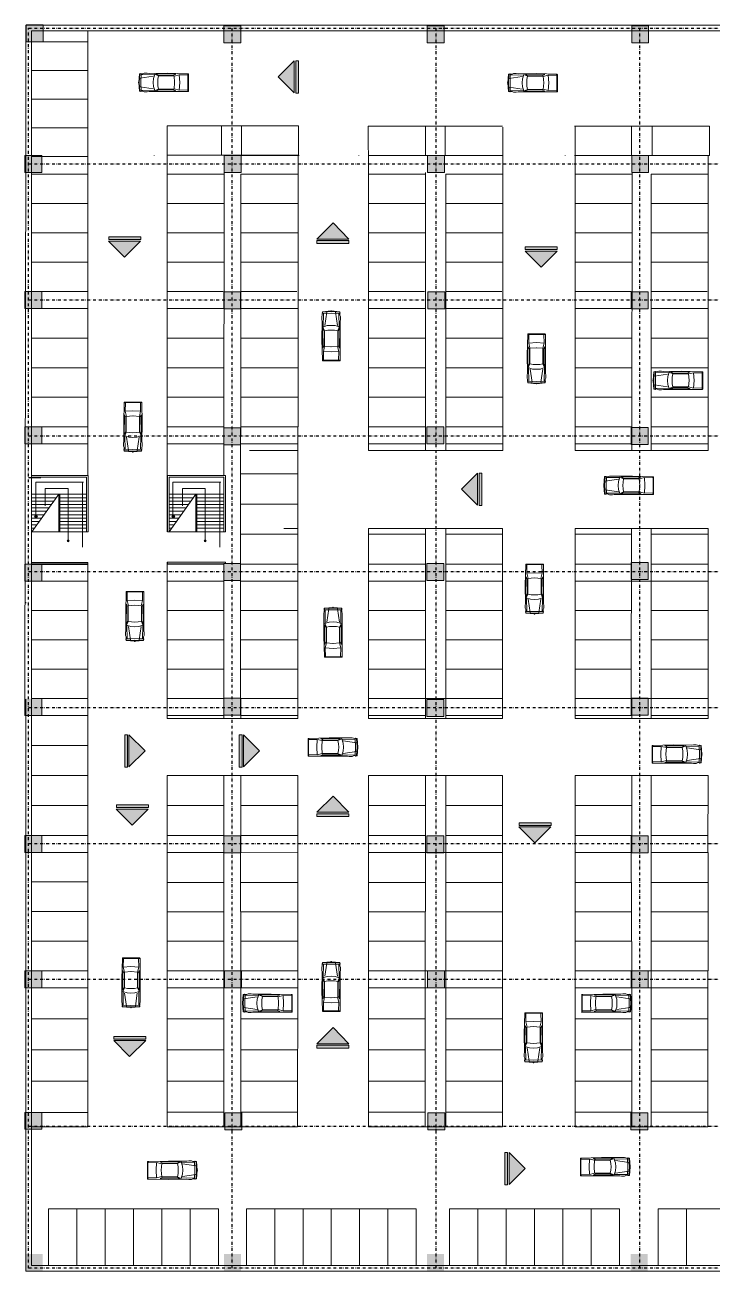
# Model space of a CAD drawing. Header units: millimetres. Extents: x 6439 to 7632, y -3085 to -712.
# Drawn here: x 6439 to 7046, y -3085 to -1985 of the extents above; entities that cross this region are included whole.
import ezdxf

# ---------------------------------------------------------------- set-up
doc = ezdxf.new("R2010")
doc.units = ezdxf.units.MM
doc.linetypes.add('DASHDOT', pattern=[25.4, 12.7, -6.35, 0, -6.35])
doc.linetypes.add('DASHED', pattern=[19.05, 12.7, -6.35])
for name, color, linetype, lineweight in [('auxiliar', 24, 'Continuous', 5), ('DELAGADA', 2, 'Continuous', 9), ('muebles', 30, 'Continuous', 0), ('Muros', 1, 'Continuous', 9), ('muross', 1, 'Continuous', 9), ('vial', 51, 'DASHED', 5)]:
    doc.layers.add(name, color=color, linetype=linetype, lineweight=lineweight)
for name, color, linetype in [('columnass', 32, 'Continuous'), ('conj', 172, 'Continuous'), ('cotas', 3, 'Continuous'), ('ejes', 210, 'DASHDOT'), ('trazo', 1, 'Continuous')]:
    doc.layers.add(name, color=color, linetype=linetype)

# ---------------------------------------------------------------- blocks, each defined once
blk = doc.blocks.new('CHFA04PL')
at = {"color": 0, "linetype": 'ByBlock'}
for p, q in [((0, 0), (0.08, 0.96)), ((0, 0), (0.08, -0.96)), ((0.13, 0.95), (0.07, 0.01)), ((0.08, 0.96), (0.23, 0.99)), ((0.13, 0.95), (0.47, 0.97)), ((0.15, 0.48), (1.61, 0.7)), ((0.23, 0.99), (0.25, 0.96)), ((0.28, 0.96), (0.25, 0)), ((0.27, 0.85), (1.74, 0.88)), ((0.47, 0.97), (0.62, 1.03)), ((0.62, 1.03), (0.94, 1.03)), ((0.94, 1.03), (1.15, 1)), ((1.15, 1), (3.16, 1.01)), ((1.62, 0.44), (1.59, 0)), ((1.78, 0.91), (1.62, 0.44)), ((1.78, 0.91), (2.19, 0.73)), ((1.91, 0.95), (4.1, 0.93)), ((1.91, 0.95), (2.24, 0.77)), ((2.12, 0.37), (2.11, 0)), ((2.19, 0.73), (2.12, 0.37)), ((2.19, 0.73), (3.92, 0.73)), ((2.24, 0.77), (3.78, 0.77)), ((3.16, 1.01), (5.44, 0.95)), ((3.78, 0.77), (4.1, 0.93)), ((3.92, 0.71), (4.48, 0.85)), ((3.92, 0.73), (3.97, 0.01)), ((4.48, 0.85), (5.43, 0.83)), ((4.48, 0.85), (4.53, 0)), ((4.48, -0.85), (4.53, 0)), ((5.44, 0.9), (5.44, -0.95)), ((5.49, 0.9), (5.49, -0.95)), ((0.13, -0.95), (0.07, -0.01)), ((0.08, -0.96), (0.23, -0.99)), ((0.13, -0.95), (0.47, -0.97)), ((0.15, -0.48), (1.61, -0.7)), ((0.23, -0.99), (0.25, -0.96)), ((0.28, -0.96), (0.25, 0)), ((0.27, -0.85), (1.74, -0.88)), ((0.47, -0.97), (0.62, -1.03)), ((0.62, -1.03), (0.94, -1.03)), ((0.94, -1.03), (1.15, -1)), ((1.15, -1), (3.16, -1.01)), ((1.62, -0.44), (1.59, 0)), ((1.77, -0.89), (1.62, -0.44)), ((1.8, -0.9), (2.19, -0.73)), ((1.91, -0.95), (2.24, -0.77)), ((1.91, -0.95), (4.1, -0.93)), ((2.12, -0.37), (2.11, 0)), ((2.19, -0.73), (2.12, -0.37)), ((2.19, -0.73), (3.92, -0.73)), ((2.24, -0.77), (3.78, -0.77)), ((3.16, -1.01), (5.44, -1)), ((3.78, -0.77), (4.1, -0.93)), ((3.92, -0.73), (3.97, -0.01)), ((3.92, -0.71), (4.48, -0.85)), ((4.48, -0.85), (5.43, -0.83))]:
    blk.add_line(p, q, dxfattribs=at)
for centre, radius, start, end in [((0.27, 0), 0.0127, 178.7004, 181.2996), ((1.6, 0), 0.0127, 175.5855, 184.4145), ((1.79, 0.88), 0.0254, 65.7961, 162.2571), ((2.12, 0), 0.0127, 177.991, 182.009), ((5.39, 0.9), 0.0508, 0, 88.5082), ((5.44, 0.9), 0.0508, 0, 88.5082), ((1.79, -0.88), 0.0254, 197.7429, 294.2039), ((1.92, -0.91), 0.0127, 116.9382, 269.53), ((5.39, -0.95), 0.0508, 270.2142, 0), ((5.44, -0.95), 0.0508, 270.2142, 360)]:
    blk.add_arc(centre, radius, start, end, dxfattribs=at)
for p in [(0, 0.01), (0, -0.01)]:
    blk.add_point(p, dxfattribs=at)

msp = doc.modelspace()

# ---------------------------------------------------------------- hatches: boundary and pattern name
at = {"layer": 'DELAGADA', "linetype": 'Continuous'}
h = msp.add_hatch(color=256, dxfattribs=at)
edge = h.paths.add_edge_path()
edge.add_arc((6448.7, -2418.9), 0.966, 0, 360)
h = msp.add_hatch(color=256, dxfattribs=at)
edge = h.paths.add_edge_path()
edge.add_arc((6570, -2418.9), 0.966, 0, 360)
h = msp.add_hatch(color=256, dxfattribs=at)
edge = h.paths.add_edge_path()
edge.add_arc((6477.1, -2440.4), 0.966, 0, 360)
h = msp.add_hatch(color=256, dxfattribs=at)
edge = h.paths.add_edge_path()
edge.add_arc((6598.1, -2440.4), 0.966, 0, 360)
at = {"layer": 'Muros', "linetype": 'Continuous'}
for points in [[(6440, -1984.8), (6440, -1999.8), (6455, -1999.8), (6455, -1984.8)], [(6614.7, -1985.5), (6614.7, -2000.5), (6629.7, -2000.5), (6629.7, -1985.5)], [(6794.3, -1985.5), (6794.3, -2000.5), (6809.3, -2000.5), (6809.3, -1985.5)], [(6975, -1985.5), (6975, -2000.5), (6990, -2000.5), (6990, -1985.5)], [(6438.9, -2100.2), (6438.9, -2115.2), (6453.9, -2115.2), (6453.9, -2100.2)], [(6615, -2100.2), (6615, -2115.2), (6630, -2115.2), (6630, -2100.2)], [(6794.6, -2100.2), (6794.6, -2115.2), (6809.6, -2115.2), (6809.6, -2100.2)], [(6975, -2100.2), (6975, -2115.2), (6990, -2115.2), (6990, -2100.2)], [(6438.9, -2220.2), (6438.9, -2235.2), (6453.9, -2235.2), (6453.9, -2220.2)], [(6614.5, -2220.4), (6614.5, -2235.4), (6629.5, -2235.4), (6629.5, -2220.4)], [(6794.9, -2220.4), (6794.9, -2235.4), (6809.9, -2235.4), (6809.9, -2220.4)], [(6974.6, -2220.4), (6974.6, -2235.4), (6989.6, -2235.4), (6989.6, -2220.4)], [(6438.9, -2339.7), (6438.9, -2354.7), (6453.9, -2354.7), (6453.9, -2339.7)], [(6614.5, -2340.6), (6614.5, -2355.6), (6629.5, -2355.6), (6629.5, -2340.6)], [(6794, -2339.7), (6794, -2354.7), (6809, -2354.7), (6809, -2339.7)], [(6974.6, -2340.2), (6974.6, -2355.2), (6989.6, -2355.2), (6989.6, -2340.2)], [(6438.9, -2461), (6438.9, -2476), (6453.9, -2476), (6453.9, -2461)], [(6614.5, -2460.4), (6614.5, -2475.4), (6629.5, -2475.4), (6629.5, -2460.4)], [(6794, -2460.4), (6794, -2475.4), (6809, -2475.4), (6809, -2460.4)], [(6974.6, -2459.6), (6974.6, -2474.6), (6989.6, -2474.6), (6989.6, -2459.6)], [(6438.9, -2579.7), (6438.9, -2594.7), (6453.9, -2594.7), (6453.9, -2579.7)], [(6614.5, -2579.4), (6614.5, -2594.4), (6629.5, -2594.4), (6629.5, -2579.4)], [(6794, -2580.4), (6794, -2595.4), (6809, -2595.4), (6809, -2580.4)], [(6974.6, -2579.3), (6974.6, -2594.3), (6989.6, -2594.3), (6989.6, -2579.3)], [(6438.9, -2700.5), (6438.9, -2715.5), (6453.9, -2715.5), (6453.9, -2700.5)], [(6614.5, -2701), (6614.5, -2716), (6629.5, -2716), (6629.5, -2701)], [(6794, -2701), (6794, -2716), (6809, -2716), (6809, -2701)], [(6974.6, -2700.9), (6974.6, -2715.9), (6989.6, -2715.9), (6989.6, -2700.9)], [(6438.9, -2820), (6438.9, -2835), (6453.9, -2835), (6453.9, -2820)], [(6615.1, -2820), (6615.1, -2835), (6630.1, -2835), (6630.1, -2820)], [(6794.7, -2820), (6794.7, -2835), (6809.7, -2835), (6809.7, -2820)], [(6974.6, -2820), (6974.6, -2835), (6989.6, -2835), (6989.6, -2820)], [(6438.9, -2945.1), (6438.9, -2960.1), (6453.9, -2960.1), (6453.9, -2945.1)], [(6615.4, -2945.5), (6615.4, -2960.5), (6630.4, -2960.5), (6630.4, -2945.5)], [(6795, -2945.5), (6795, -2960.5), (6810, -2960.5), (6810, -2945.5)], [(6974.2, -2945.5), (6974.2, -2960.5), (6989.2, -2960.5), (6989.2, -2945.5)], [(6439.6, -3070.3), (6439.6, -3085.3), (6454.6, -3085.3), (6454.6, -3070.3)], [(6614.7, -3070.3), (6614.7, -3085.3), (6629.7, -3085.3), (6629.7, -3070.3)], [(6794.2, -3070.3), (6794.2, -3085.3), (6809.2, -3085.3), (6809.2, -3070.3)], [(6974.2, -3070.3), (6974.2, -3085.3), (6989.2, -3085.3), (6989.2, -3070.3)]]:
    msp.add_hatch(color=256, dxfattribs=at).paths.add_polyline_path(points)
at = {"layer": 'vial', "linetype": 'Continuous', "ltscale": 2.5}
h = msp.add_hatch(color=256, dxfattribs=at)
h.paths.add_polyline_path([(6678.2, -2016.6), (6680.6, -2016.6), (6680.6, -2045), (6678.2, -2045)])
h.paths.add_polyline_path([(6676.8, -2016.5), (6676.8, -2044.8), (6662.7, -2030.6)])
h = msp.add_hatch(color=256, dxfattribs=at)
h.paths.add_polyline_path([(6725, -2175.2), (6725, -2177.7), (6696.7, -2177.7), (6696.7, -2175.2)])
h.paths.add_polyline_path([(6725.2, -2173.9), (6696.9, -2173.9), (6711.1, -2159.7)])
h = msp.add_hatch(color=256, dxfattribs=at)
h.paths.add_polyline_path([(6512.9, -2174.3), (6512.9, -2171.9), (6541.2, -2171.9), (6541.2, -2174.3)])
h.paths.add_polyline_path([(6512.7, -2175.7), (6541.1, -2175.7), (6526.9, -2189.9)])
h = msp.add_hatch(color=256, dxfattribs=at)
h.paths.add_polyline_path([(6881, -2183.2), (6881, -2180.8), (6909.3, -2180.8), (6909.3, -2183.2)])
h.paths.add_polyline_path([(6880.8, -2184.6), (6909.1, -2184.6), (6895, -2198.7)])
h = msp.add_hatch(color=256, dxfattribs=at)
h.paths.add_polyline_path([(6840.2, -2380.7), (6842.7, -2380.7), (6842.7, -2409.1), (6840.2, -2409.1)])
h.paths.add_polyline_path([(6838.9, -2380.6), (6838.9, -2408.9), (6824.7, -2394.7)])
h = msp.add_hatch(color=256, dxfattribs=at)
h.paths.add_polyline_path([(6529.5, -2611.8), (6527.1, -2611.8), (6527.1, -2640.2), (6529.5, -2640.2)])
h.paths.add_polyline_path([(6530.8, -2611.6), (6530.8, -2640), (6545, -2625.8)])
h = msp.add_hatch(color=256, dxfattribs=at)
h.paths.add_polyline_path([(6630.7, -2611.8), (6628.2, -2611.8), (6628.2, -2640.2), (6630.7, -2640.2)])
h.paths.add_polyline_path([(6632, -2611.6), (6632, -2640), (6646.2, -2625.8)])
h = msp.add_hatch(color=256, dxfattribs=at)
h.paths.add_polyline_path([(6519.7, -2676), (6519.7, -2673.6), (6548, -2673.6), (6548, -2676)])
h.paths.add_polyline_path([(6519.5, -2677.4), (6547.8, -2677.4), (6533.7, -2691.5)])
h = msp.add_hatch(color=256, dxfattribs=at)
h.paths.add_polyline_path([(6725, -2681.4), (6725, -2683.9), (6696.7, -2683.9), (6696.7, -2681.4)])
h.paths.add_polyline_path([(6725.2, -2680.1), (6696.9, -2680.1), (6711.1, -2665.9)])
h = msp.add_hatch(color=256, dxfattribs=at)
h.paths.add_polyline_path([(6875.5, -2691.7), (6875.5, -2689.3), (6903.8, -2689.3), (6903.8, -2691.7)])
h.paths.add_polyline_path([(6875.3, -2693), (6903.6, -2693), (6889.5, -2707.2)])
h = msp.add_hatch(color=256, dxfattribs=at)
h.paths.add_polyline_path([(6725, -2885.8), (6725, -2888.3), (6696.7, -2888.3), (6696.7, -2885.8)])
h.paths.add_polyline_path([(6725.2, -2884.5), (6696.9, -2884.5), (6711.1, -2870.3)])
h = msp.add_hatch(color=256, dxfattribs=at)
h.paths.add_polyline_path([(6517.4, -2880.4), (6517.4, -2878), (6545.8, -2878), (6545.8, -2880.4)])
h.paths.add_polyline_path([(6517.3, -2881.8), (6545.6, -2881.8), (6531.4, -2895.9)])
h = msp.add_hatch(color=256, dxfattribs=at)
h.paths.add_polyline_path([(6865.3, -2980.6), (6862.9, -2980.6), (6862.9, -3009), (6865.3, -3009)])
h.paths.add_polyline_path([(6866.7, -2980.5), (6866.7, -3008.8), (6880.8, -2994.6)])

# ---------------------------------------------------------------- linework, layer by layer
at = {"layer": 'auxiliar', "linetype": 'Continuous'}
for p, q in [((6494.6, -2382.6), (6494.6, -1990.6)), ((6444.7, -1999.8), (6494.6, -1999.8)), ((6444.7, -2025.1), (6494.6, -2025.1)), ((6444.7, -2050.4), (6494.6, -2050.4)), ((6444.7, -2075.7), (6494.6, -2075.7)), ((6564.6, -2432.3), (6564.6, -2073.8)), ((6564.6, -2073.8), (6612.6, -2073.8)), ((6612.4, -2073.8), (6680.7, -2073.8)), ((6612.6, -2074.2), (6612.6, -2100.2)), ((6630.2, -2099.8), (6630.2, -2073.8)), ((6680.7, -2073.8), (6680.7, -2099.8)), ((6742.6, -2116.5), (6742.2, -2074.2)), ((6742.2, -2074.2), (6792.7, -2074.2)), ((6792.4, -2074.2), (6860.8, -2074.2)), ((6792.7, -2074.2), (6792.7, -2100.2)), ((6810.3, -2100.2), (6810.3, -2074.2)), ((6861.2, -2075), (6861.1, -2360.5)), ((6924.4, -2074.2), (6974.9, -2074.2)), ((6925, -2360.5), (6925, -2074.5)), ((6974.4, -2074.2), (7043.7, -2074.2)), ((6974.9, -2074.2), (6974.9, -2100.2)), ((6993.2, -2100.2), (6993.2, -2074.2)), ((7043.7, -2074.2), (7043.7, -2100.2)), ((6444.7, -2101), (6494.6, -2101)), ((6553, -2100.2), (6553, -2100.3)), ((6564.6, -2099.8), (6630, -2099.8)), ((6615.2, -2099.8), (6680.7, -2099.8)), ((6615.8, -2100.2), (6681.3, -2100.2)), ((6621.9, -2100.2), (6621.9, -2100.3)), ((6680.4, -2100.2), (6680, -2579.7)), ((6733.9, -2100.2), (6733.9, -2100.3)), ((6742.2, -2100.2), (6810.1, -2100.2)), ((6795.3, -2100.2), (6860.8, -2100.2)), ((6802, -2100.2), (6802, -2100.3)), ((6916.1, -2100.2), (6916.1, -2100.3)), ((6924.4, -2100.2), (6974.9, -2100.2)), ((6978.2, -2100.2), (7043.7, -2100.2)), ((6984.9, -2100.2), (6984.9, -2100.3)), ((7042.7, -2100.1), (7042.6, -2360.5)), ((6444.7, -2116.5), (6494.6, -2116.5)), ((6564.6, -2116.5), (6614.7, -2116.5)), ((6615, -2115.2), (6614.7, -2382.6)), ((6629.5, -2579.4), (6629.8, -2116.5)), ((6629.8, -2116.5), (6679.9, -2116.5)), ((6742.6, -2116.5), (6792.7, -2116.5)), ((6742.6, -2360.5), (6742.6, -2116.5)), ((6792.9, -2115.2), (6792.8, -2360.5)), ((6810.8, -2116.5), (6860.9, -2116.5)), ((6810.8, -2360.5), (6810.8, -2116.5)), ((6925, -2116.5), (6975.1, -2116.5)), ((6975.4, -2115.2), (6975, -2360.5)), ((6992.3, -2116.5), (7042.4, -2116.5)), ((6992.3, -2360.5), (6992.3, -2116.5)), ((6444.7, -2142.4), (6494.6, -2142.4)), ((6564.6, -2142.4), (6614.7, -2142.4)), ((6629.8, -2142.4), (6679.9, -2142.4)), ((6742.6, -2142.4), (6792.7, -2142.4)), ((6810.8, -2142.4), (6860.9, -2142.4)), ((6925, -2142.4), (6975.1, -2142.4)), ((6992.3, -2142.4), (7042.4, -2142.4)), ((6444.7, -2168.3), (6494.6, -2168.3)), ((6564.6, -2168.3), (6614.7, -2168.3)), ((6629.8, -2168.3), (6679.9, -2168.3)), ((6742.6, -2168.3), (6792.7, -2168.3)), ((6810.8, -2168.3), (6860.9, -2168.3)), ((6925, -2168.3), (6975.1, -2168.3)), ((6992.3, -2168.3), (7042.4, -2168.3)), ((6444.7, -2194.2), (6494.6, -2194.2)), ((6564.6, -2194.2), (6614.7, -2194.2)), ((6629.8, -2194.2), (6679.9, -2194.2)), ((6742.6, -2194.2), (6792.7, -2194.2)), ((6810.8, -2194.2), (6860.9, -2194.2)), ((6925, -2194.2), (6975.1, -2194.2)), ((6992.3, -2194.2), (7042.4, -2194.2)), ((6444.7, -2220.2), (6494.6, -2220.2)), ((6564.6, -2220.2), (6613.9, -2220.2)), ((6629.8, -2220.2), (6679.2, -2220.2)), ((6742.6, -2220.2), (6791.9, -2220.2)), ((6810.8, -2220.2), (6860.2, -2220.2)), ((6925, -2220.2), (6974.4, -2220.2)), ((6992.3, -2220.2), (7041.7, -2220.2)), ((6444.7, -2235.2), (6494.6, -2235.2)), ((6564.6, -2235.2), (6614.7, -2235.2)), ((6629.8, -2235.2), (6679.9, -2235.2)), ((6742.6, -2235.2), (6792.7, -2235.2)), ((6810.8, -2235.2), (6860.9, -2235.2)), ((6925, -2235.2), (6975.1, -2235.2)), ((6992.3, -2235.2), (7042.4, -2235.2)), ((6444.7, -2261.3), (6494.6, -2261.3)), ((6564.6, -2261.3), (6614.7, -2261.3)), ((6629.8, -2261.3), (6679.9, -2261.3)), ((6742.6, -2261.3), (6792.7, -2261.3)), ((6810.8, -2261.3), (6860.9, -2261.3)), ((6925, -2261.3), (6975.1, -2261.3)), ((6992.3, -2261.3), (7042.4, -2261.3)), ((6444.7, -2287.5), (6494.6, -2287.5)), ((6564.6, -2287.5), (6614.7, -2287.5)), ((6629.8, -2287.5), (6679.9, -2287.5)), ((6742.6, -2287.5), (6792.7, -2287.5)), ((6810.8, -2287.5), (6860.9, -2287.5)), ((6925, -2287.5), (6975.1, -2287.5)), ((6992.3, -2287.5), (7042.4, -2287.5)), ((6444.7, -2313.6), (6494.6, -2313.6)), ((6564.6, -2313.6), (6614.7, -2313.6)), ((6629.8, -2313.6), (6679.9, -2313.6)), ((6742.6, -2313.6), (6792.7, -2313.6)), ((6810.8, -2313.6), (6860.9, -2313.6)), ((6925, -2313.6), (6975.1, -2313.6)), ((6992.3, -2313.6), (7042.4, -2313.6)), ((6444.7, -2339.8), (6494.6, -2339.8)), ((6564.6, -2339.8), (6614.7, -2339.8)), ((6629.8, -2339.8), (6679.9, -2339.8)), ((6742.6, -2339.8), (6792.7, -2339.8)), ((6810.8, -2339.8), (6860.9, -2339.8)), ((6925, -2339.8), (6975.1, -2339.8)), ((6992.3, -2339.8), (7042.4, -2339.8)), ((6444.7, -2354.8), (6494.6, -2354.8)), ((6564.6, -2354.8), (6614.7, -2354.8)), ((6629.8, -2354.8), (6679.9, -2354.8)), ((6742.6, -2354.8), (6792.7, -2354.8)), ((6810.8, -2354.8), (6860.9, -2354.8)), ((6925, -2354.8), (6975.1, -2354.8)), ((6992.3, -2354.8), (7042.4, -2354.8)), ((6629.8, -2381.3), (6679.9, -2381.3)), ((6445, -2432.3), (6468.7, -2399.3)), ((6445, -2402.3), (6466.5, -2402.3)), ((6445, -2405.3), (6464.4, -2405.3)), ((6445, -2408.3), (6462.2, -2408.3)), ((6468.7, -2432.3), (6468.7, -2399.3)), ((6469.2, -2432.3), (6469.2, -2399.3)), ((6469.7, -2432.3), (6469.7, -2399.3)), ((6469.7, -2402.3), (6493.4, -2402.3)), ((6469.7, -2405.3), (6493.4, -2405.3)), ((6469.7, -2408.3), (6493.4, -2408.3)), ((6566.3, -2432.3), (6589.9, -2399.3)), ((6566.3, -2399.3), (6614.6, -2399.3)), ((6566.3, -2402.3), (6587.8, -2402.3)), ((6566.3, -2405.3), (6585.6, -2405.3)), ((6566.3, -2408.3), (6583.5, -2408.3)), ((6589.9, -2432.3), (6589.9, -2399.3)), ((6590.4, -2432.3), (6590.4, -2399.3)), ((6590.9, -2432.3), (6590.9, -2399.3)), ((6590.9, -2402.3), (6614.6, -2402.3)), ((6590.9, -2405.3), (6614.6, -2405.3)), ((6590.9, -2408.3), (6614.6, -2408.3)), ((6629.8, -2407.9), (6679.9, -2407.9)), ((6445, -2411.3), (6460.1, -2411.3)), ((6445, -2414.3), (6457.9, -2414.3)), ((6445, -2417.3), (6455.8, -2417.3)), ((6445, -2420.3), (6453.6, -2420.3)), ((6469.7, -2411.3), (6493.4, -2411.3)), ((6469.7, -2414.3), (6493.4, -2414.3)), ((6469.7, -2417.3), (6493.4, -2417.3)), ((6469.7, -2420.3), (6493.4, -2420.3)), ((6566.3, -2411.3), (6581.3, -2411.3)), ((6566.3, -2414.3), (6579.2, -2414.3)), ((6566.3, -2417.3), (6577, -2417.3)), ((6566.3, -2420.3), (6574.9, -2420.3)), ((6590.9, -2411.3), (6614.6, -2411.3)), ((6590.9, -2414.3), (6614.6, -2414.3)), ((6590.9, -2417.3), (6614.6, -2417.3)), ((6590.9, -2420.3), (6614.6, -2420.3)), ((6445, -2423.3), (6451.4, -2423.3)), ((6445, -2426.3), (6449.3, -2426.3)), ((6445, -2429.3), (6447.1, -2429.3)), ((6469.7, -2423.3), (6493.4, -2423.3)), ((6469.7, -2426.3), (6493.4, -2426.3)), ((6469.7, -2429.3), (6493.4, -2429.3)), ((6566.3, -2423.3), (6572.7, -2423.3)), ((6566.3, -2426.3), (6570.6, -2426.3)), ((6566.3, -2429.3), (6568.4, -2429.3)), ((6590.9, -2423.3), (6614.6, -2423.3)), ((6590.9, -2426.3), (6614.6, -2426.3)), ((6590.9, -2429.3), (6614.6, -2429.3)), ((6742.6, -2579.7), (6742.6, -2429.6)), ((6792.8, -2429.6), (6792.7, -2579.7)), ((6810.8, -2579.7), (6810.8, -2429.6)), ((6861, -2429.6), (6861, -2579.7)), ((6925, -2579.7), (6925, -2429.6)), ((6974.8, -2429.6), (6974.6, -2579.3)), ((6992.3, -2579.7), (6992.3, -2429.6)), ((7042.6, -2429.6), (7042.5, -2579.7)), ((6445, -2432.3), (6494.9, -2432.3)), ((6566.4, -2432.3), (6614.6, -2432.3)), ((6629.8, -2434.5), (6679.9, -2434.5)), ((6742.6, -2434.5), (6792.7, -2434.5)), ((6810.8, -2434.5), (6860.9, -2434.5)), ((6925, -2434.5), (6975.1, -2434.5)), ((6992.3, -2434.5), (7042.4, -2434.5)), ((6494.6, -2579.7), (6494.6, -2459.5)), ((6564.6, -2579.7), (6564.6, -2459.1)), ((6564.6, -2461.1), (6614.7, -2461.1)), ((6629.8, -2461.1), (6679.9, -2461.1)), ((6742.6, -2461.1), (6792.7, -2461.1)), ((6810.8, -2461.1), (6860.9, -2461.1)), ((6925, -2461.1), (6975.1, -2461.1)), ((6992.3, -2461.1), (7042.4, -2461.1)), ((6444.7, -2476.1), (6494.6, -2476.1)), ((6564.6, -2476.1), (6614.7, -2476.1)), ((6629.8, -2476.1), (6679.9, -2476.1)), ((6742.6, -2476.1), (6792.7, -2476.1)), ((6810.8, -2476.1), (6860.9, -2476.1)), ((6925, -2476.1), (6992.3, -2476.1)), ((6992.3, -2476.1), (7042.6, -2476.1)), ((6444.7, -2502), (6494.6, -2502)), ((6564.6, -2502), (6614.6, -2502)), ((6629.6, -2502), (6631.4, -2502)), ((6629.8, -2502), (6680, -2502)), ((6742.6, -2502), (6792.8, -2502)), ((6810.8, -2502), (6861, -2502)), ((6925, -2502), (6974.7, -2502)), ((6992.3, -2502), (7042.5, -2502)), ((6444.7, -2527.9), (6494.6, -2527.9)), ((6564.6, -2527.9), (6614.6, -2527.9)), ((6629.6, -2527.9), (6631.4, -2527.9)), ((6629.8, -2527.9), (6680, -2527.9)), ((6742.6, -2527.9), (6792.7, -2527.9)), ((6810.8, -2527.9), (6861, -2527.9)), ((6925, -2527.9), (6974.7, -2527.9)), ((6992.3, -2527.9), (7042.5, -2527.9)), ((6444.7, -2553.8), (6494.6, -2553.8)), ((6564.6, -2553.8), (6614.6, -2553.8)), ((6629.8, -2553.8), (6680, -2553.8)), ((6742.6, -2553.8), (6792.7, -2553.8)), ((6810.8, -2553.8), (6861, -2553.8)), ((6925, -2553.8), (6974.6, -2553.8)), ((6992.3, -2553.8), (7042.5, -2553.8)), ((6444.6, -2579.7), (6494.6, -2579.7)), ((6494.6, -2594.7), (6494.6, -2580.3)), ((6564.6, -2579.7), (6614.7, -2579.7)), ((6564.6, -2597.2), (6564.6, -2579.7)), ((6614.7, -2579.7), (6614.7, -2597.2)), ((6629.8, -2579.7), (6680, -2579.7)), ((6629.8, -2597.2), (6629.8, -2579.7)), ((6680, -2579.7), (6680, -2597.2)), ((6742.6, -2579.7), (6792.7, -2579.7)), ((6742.6, -2597.2), (6742.6, -2579.7)), ((6791.6, -2579.7), (6861, -2579.7)), ((6792.7, -2579.7), (6792.7, -2597.2)), ((6810.8, -2597.2), (6810.8, -2579.7)), ((6861, -2579.7), (6860.9, -2597.2)), ((6925, -2579.7), (7042.5, -2579.7)), ((6925, -2597.2), (6925, -2579.7)), ((6975.2, -2579.7), (6975.2, -2597.2)), ((6992.3, -2597.2), (6992.3, -2579.7)), ((7042.5, -2579.7), (7042.5, -2597.2)), ((6444.6, -2594.7), (6494.6, -2594.7)), ((6494.6, -2715.5), (6494.6, -2594.7)), ((6564.6, -2594.7), (6614.7, -2594.7)), ((6629.8, -2594.7), (6680, -2594.7)), ((6742.6, -2594.7), (6792.7, -2594.7)), ((6810.8, -2594.7), (6861, -2594.7)), ((6925, -2594.7), (6975.2, -2594.7)), ((6992.3, -2594.7), (7042.5, -2594.7)), ((6444.6, -2621.1), (6494.6, -2621.1)), ((6444.6, -2647.6), (6494.6, -2647.6)), ((6564.6, -2715.5), (6564.6, -2647.6)), ((6564.6, -2647.6), (6614.7, -2647.6)), ((6564.6, -2647.6), (6680, -2647.6)), ((6614.7, -2647.6), (6614.7, -2716)), ((6629.8, -2647.6), (6680, -2647.6)), ((6629.8, -2715.9), (6629.8, -2647.6)), ((6680, -2647.6), (6679.9, -2715.5)), ((6742.6, -2715.5), (6742.6, -2647.6)), ((6742.6, -2647.6), (6792.7, -2647.6)), ((6742.6, -2647.6), (6860.9, -2647.6)), ((6792.7, -2647.6), (6792.7, -2715.5)), ((6810.8, -2715.5), (6810.8, -2647.6)), ((6810.8, -2647.6), (6861, -2647.6)), ((6860.9, -2647.6), (6860.9, -2715.5)), ((6925, -2647.6), (6975.2, -2647.6)), ((6925, -2715.5), (6925, -2647.6)), ((6925, -2647.6), (7042.5, -2647.6)), ((6975.1, -2647.6), (6975.1, -2715.5)), ((6992.3, -2715.5), (6992.3, -2647.6)), ((6992.3, -2647.6), (7042.5, -2647.6)), ((7042.5, -2647.6), (7042.4, -2715.5)), ((6444.6, -2674), (6494.6, -2674)), ((6564.6, -2674), (6614.7, -2674)), ((6629.8, -2674), (6680, -2674)), ((6742.6, -2674), (6792.7, -2674)), ((6810.8, -2674), (6861, -2674)), ((6925, -2674), (6975.2, -2674)), ((6992.3, -2674), (7042.5, -2674)), ((6444.6, -2700.5), (6494.6, -2700.5)), ((6564.6, -2700.5), (6614.7, -2700.5)), ((6629.8, -2700.5), (6680, -2700.5)), ((6742.6, -2700.5), (6792.7, -2700.5)), ((6810.8, -2700.5), (6861, -2700.5)), ((6925, -2700.5), (6975.2, -2700.5)), ((6992.3, -2700.5), (7042.5, -2700.5)), ((6444.6, -2715.5), (6494.6, -2715.5)), ((6564.6, -2715.5), (6614.7, -2715.5)), ((6614.5, -2716), (6680, -2715.5)), ((6742.6, -2715.5), (6792.7, -2715.5)), ((6792.7, -2715.5), (6861, -2715.5)), ((6925, -2715.5), (6975.2, -2715.5)), ((6992.3, -2715.5), (7042.5, -2715.5)), ((6444.6, -2741.6), (6494.6, -2741.6)), ((6564.6, -2742.1), (6614.7, -2742.1)), ((6629.6, -2742.1), (6680, -2742.1)), ((6742.6, -2742.1), (6792.6, -2742.1)), ((6810.8, -2742.1), (6860.9, -2742.1)), ((6925, -2742.1), (6974.7, -2742.1)), ((6992.3, -2742.1), (7042.5, -2742.1)), ((6444.6, -2767.7), (6494.6, -2767.7)), ((6564.6, -2768), (6614.7, -2768)), ((6629.7, -2768), (6680, -2768)), ((6742.6, -2768), (6792.6, -2768)), ((6810.8, -2768), (6860.9, -2768)), ((6925, -2768), (6974.8, -2768)), ((6992.3, -2768), (7042.5, -2768)), ((6444.6, -2793.9), (6494.6, -2793.9)), ((6564.6, -2794), (6614.7, -2794)), ((6629.8, -2794), (6680, -2794)), ((6742.6, -2794), (6792.6, -2794)), ((6810.8, -2794), (6860.9, -2794)), ((6925, -2794), (6974.9, -2794)), ((6992.3, -2794), (7042.5, -2794)), ((6444.6, -2820), (6494.6, -2820)), ((6494.6, -2958), (6494.6, -2820)), ((6564.6, -2958), (6564.6, -2820)), ((6564.6, -2820), (6614.7, -2820)), ((6614.6, -2820), (6614.6, -2958)), ((6629.8, -2820), (6680, -2820)), ((6629.8, -2958), (6629.8, -2820)), ((6679.9, -2820), (6679.8, -2958)), ((6742.6, -2820), (6810.8, -2820)), ((6742.6, -2958), (6742.6, -2820)), ((6792.6, -2820), (6792.6, -2958)), ((6810.8, -2958), (6810.8, -2820)), ((6810.8, -2820), (6860.9, -2820)), ((6860.8, -2820), (6860.8, -2958)), ((6925, -2820), (6992.3, -2820)), ((6925, -2958), (6925, -2820)), ((6975.1, -2820), (6975, -2958)), ((6992.3, -2958), (6992.3, -2820)), ((6992.3, -2820), (7042.5, -2820)), ((7042.4, -2820), (7042.4, -2958)), ((6444.6, -2835), (6494.6, -2835)), ((6564.6, -2835), (6614.7, -2835)), ((6629.8, -2835), (6680, -2835)), ((6742.6, -2835), (6810.8, -2835)), ((6810.8, -2835), (6860.9, -2835)), ((6925, -2835), (6975.2, -2835)), ((6974.6, -2835), (7042.5, -2835)), ((6444.6, -2862.5), (6494.6, -2862.5)), ((6564.6, -2862.5), (6614.7, -2862.5)), ((6629.8, -2862.5), (6680, -2862.5)), ((6742.6, -2862.5), (6792.7, -2862.5)), ((6810.8, -2862.5), (6860.9, -2862.5)), ((6925, -2862.5), (6975.2, -2862.5)), ((6992.3, -2862.5), (7042.5, -2862.5)), ((6444.6, -2890), (6494.6, -2890)), ((6564.6, -2890), (6614.7, -2890)), ((6629.8, -2890), (6680, -2890)), ((6742.6, -2890), (6792.7, -2890)), ((6810.8, -2890), (6860.9, -2890)), ((6925, -2890), (6975.2, -2890)), ((6992.3, -2890), (7042.5, -2890)), ((6444.6, -2917.6), (6494.6, -2917.6)), ((6564.6, -2917.5), (6614.7, -2917.5)), ((6629.8, -2917.5), (6680, -2917.5)), ((6742.6, -2917.5), (6792.7, -2917.5)), ((6810.8, -2917.5), (6860.9, -2917.5)), ((6925, -2917.5), (6975.2, -2917.5)), ((6992.3, -2917.5), (7042.5, -2917.5)), ((6444.6, -2945.1), (6494.7, -2945.1)), ((6564.6, -2945), (6614.7, -2945)), ((6629.8, -2945), (6680, -2945)), ((6742.6, -2945), (6792.7, -2945)), ((6810.8, -2945), (6860.9, -2945)), ((6925, -2945), (6975.2, -2945)), ((6992.3, -2945), (7042.5, -2945)), ((6444.7, -2958), (6494.6, -2958)), ((6564.6, -2958), (6679.8, -2958)), ((6742.6, -2958), (6860.8, -2958)), ((6925, -2958), (7042.4, -2958)), ((6459.8, -3080.3), (6459.8, -3030.3)), ((6459.8, -3030.3), (6609.8, -3030.3)), ((6484.8, -3080.3), (6484.8, -3030.3)), ((6509.8, -3080.3), (6509.8, -3030.3)), ((6534.8, -3080.3), (6534.8, -3030.3)), ((6559.8, -3080.3), (6559.8, -3030.3)), ((6584.8, -3080.3), (6584.8, -3030.3)), ((6609.8, -3080.3), (6609.8, -3030.3)), ((6634.6, -3080.3), (6634.6, -3030.3)), ((6634.6, -3030.3), (6784.6, -3030.3)), ((6659.6, -3080.3), (6659.6, -3030.3)), ((6684.6, -3080.3), (6684.6, -3030.3)), ((6709.6, -3080.3), (6709.6, -3030.3)), ((6734.6, -3080.3), (6734.6, -3030.3)), ((6759.6, -3080.3), (6759.6, -3030.3)), ((6784.6, -3080.3), (6784.6, -3030.3)), ((6814.1, -3030.3), (6964.1, -3030.3)), ((6814.1, -3080.3), (6814.1, -3030.3)), ((6839.1, -3080.3), (6839.1, -3030.3)), ((6864.1, -3080.3), (6864.1, -3030.3)), ((6889.1, -3080.3), (6889.1, -3030.3)), ((6914.1, -3080.3), (6914.1, -3030.3)), ((6939.1, -3080.3), (6939.1, -3030.3)), ((6964.1, -3080.3), (6964.1, -3030.3)), ((6998.4, -3030.3), (7148.4, -3030.3)), ((6998.4, -3080.3), (6998.4, -3030.3)), ((7023.4, -3080.3), (7023.4, -3030.3))]:
    msp.add_line(p, q, dxfattribs=at)
at = {"layer": 'auxiliar'}
for p, q in [((6680.2, -2360.5), (6637.3, -2360.5)), ((6861.1, -2360.5), (6742.6, -2360.5)), ((7042.6, -2360.5), (6925, -2360.5)), ((6680.1, -2429.6), (6667.6, -2429.6)), ((6861, -2429.6), (6742.6, -2429.6)), ((7042.6, -2429.6), (6925, -2429.6)), ((6614.7, -2476.1), (6614.5, -2579.4)), ((6680, -2597.2), (6564.6, -2597.2)), ((6860.9, -2597.2), (6742.6, -2597.2)), ((7042.5, -2597.2), (6925, -2597.2)), ((6494.6, -2715.5), (6494.6, -2820)), ((6564.6, -2715.5), (6564.6, -2820)), ((6614.7, -2715.5), (6614.6, -2820)), ((6629.5, -2716), (6629.8, -2820)), ((6680, -2715.5), (6680, -2820)), ((6742.6, -2715.5), (6742.6, -2820)), ((6792.7, -2715.5), (6792.6, -2820)), ((6810.8, -2715.5), (6810.8, -2820)), ((6860.9, -2715.5), (6860.9, -2820)), ((6925, -2715.5), (6925, -2820)), ((6974.6, -2715.5), (6975.1, -2820)), ((6992.3, -2715.5), (6992.3, -2820)), ((7042.5, -2715.5), (7042.5, -2820))]:
    msp.add_line(p, q, dxfattribs=at)
at = {"layer": 'auxiliar', "linetype": 'Continuous', "lineweight": 5}
msp.add_line((6445, -2399.3), (6493.4, -2399.3), dxfattribs=at)
at = {"layer": 'columnass', "ltscale": 0.5}
msp.add_line((6452.9, -2384.7), (6441.9, -2384.7), dxfattribs=at)
at = {"layer": 'conj'}
msp.add_line((6439.5, -2494.9), (6440.1, -2494.9), dxfattribs=at)
at = {"layer": 'cotas', "linetype": 'Continuous'}
for centre in [(6448.7, -2418.9), (6570, -2418.9)]:
    msp.add_circle(centre, 0.966, dxfattribs=at)
at = {"layer": 'DELAGADA', "linetype": 'Continuous'}
for p, q in [((6490.7, -2388.5), (6448.5, -2388.5)), ((6448.5, -2388.5), (6448.5, -2419.4)), ((6456.7, -2394.1), (6477, -2394.1)), ((6456.7, -2409.5), (6456.7, -2394.1)), ((6477, -2394.1), (6477, -2439.9)), ((6489.8, -2446.1), (6489.8, -2388.2)), ((6569.7, -2388.5), (6569.7, -2419.4)), ((6612, -2388.5), (6569.7, -2388.5)), ((6578, -2409.5), (6578, -2394.1)), ((6578, -2394.1), (6598.2, -2394.1)), ((6598.2, -2394.1), (6598.2, -2439.9)), ((6611.1, -2446.1), (6611.1, -2388.2))]:
    msp.add_line(p, q, dxfattribs=at)
for centre in [(6477.1, -2440.4), (6598.1, -2440.4)]:
    msp.add_circle(centre, 0.966, dxfattribs=at)
at = {"layer": 'ejes', "linetype": 'DASHDOT', "ltscale": 0.2}
for p, q in [((6442.1, -1987.6), (7522.1, -1987.6)), ((6442.1, -2014.8), (6442.1, -1987.6)), ((6622.1, -3082.8), (6622.1, -1987.6)), ((6802.1, -3082.8), (6802.1, -1987.6)), ((6982.1, -3082.8), (6982.1, -1987.6)), ((6442.1, -3082.8), (6442.1, -2014.8)), ((6442.1, -2107.6), (7522.1, -2107.6)), ((6442.1, -2227.6), (7522.1, -2227.6)), ((6442.1, -2347.6), (7522.1, -2347.6)), ((6442.1, -2467.6), (7522.1, -2467.6)), ((6442.1, -2587.6), (7522.1, -2587.6)), ((6442.1, -2707.6), (7522.1, -2707.6)), ((6442.1, -2827.6), (7522.1, -2827.6)), ((7522.1, -2957.6), (6442.1, -2957.6)), ((7154.3, -3082.8), (6442.1, -3082.8))]:
    msp.add_line(p, q, dxfattribs=at)
at = {"layer": 'Muros', "linetype": 'Continuous', "ltscale": 0.06}
for p, q in [((6439.6, -1985.1), (7524.6, -1985.1)), ((6439.6, -2084.8), (6439.6, -1985.1)), ((6444.6, -1990.1), (7519.6, -1990.1)), ((6444.6, -2084.8), (6444.6, -1990.1)), ((6438.9, -2579.7), (6439.6, -2084.8)), ((6444.6, -2579.7), (6444.6, -2084.8)), ((6493.4, -2432.3), (6493.4, -2384.1)), ((6494.9, -2432.3), (6494.9, -2382.6)), ((6564.9, -2432.3), (6564.9, -2382.6)), ((6566.4, -2432.3), (6566.4, -2384.1)), ((6614.6, -2432.3), (6614.6, -2384.1)), ((6616.1, -2432.3), (6616.1, -2382.6)), ((6494.9, -2432.3), (6493.4, -2432.3)), ((6566.4, -2432.3), (6564.9, -2432.3)), ((6564.6, -2459.1), (6616.1, -2459.1)), ((6564.6, -2460.6), (6614.7, -2460.6)), ((6616.1, -2460.4), (6616.1, -2459.1)), ((6439.6, -2801.2), (6439.6, -2580.3)), ((6444.6, -2801.2), (6444.6, -2580.3)), ((6439.6, -3085.3), (6439.6, -2801.2)), ((6444.6, -3080.3), (6444.6, -2801.2)), ((7154.3, -3080.3), (6444.6, -3080.3)), ((6988.9, -3085.3), (6439.6, -3085.3)), ((7522.1, -3085.3), (6988.9, -3085.3))]:
    msp.add_line(p, q, dxfattribs=at)
at = {"layer": 'Muros', "linetype": 'Continuous'}
for p, q in [((6440, -1984.8), (6440, -1999.8)), ((6455, -1984.8), (6440, -1984.8)), ((6455, -1999.8), (6455, -1984.8)), ((6614.7, -1985.5), (6614.7, -2000.5)), ((6629.7, -1985.5), (6614.7, -1985.5)), ((6629.7, -2000.5), (6629.7, -1985.5)), ((6809.3, -1985.5), (6794.3, -1985.5)), ((6794.3, -1985.5), (6794.3, -2000.5)), ((6809.3, -2000.5), (6809.3, -1985.5)), ((6975, -1985.5), (6975, -2000.5)), ((6990, -1985.5), (6975, -1985.5)), ((6990, -2000.5), (6990, -1985.5)), ((6440, -1999.8), (6455, -1999.8)), ((6614.7, -2000.5), (6629.7, -2000.5)), ((6794.3, -2000.5), (6809.3, -2000.5)), ((6975, -2000.5), (6990, -2000.5)), ((6438.9, -2100.2), (6438.9, -2115.2)), ((6453.9, -2100.2), (6438.9, -2100.2)), ((6453.9, -2115.2), (6453.9, -2100.2)), ((6629.5, -2100.2), (6614.5, -2100.2)), ((6615, -2100.2), (6615, -2115.2)), ((6630.8, -2100.2), (6615.8, -2100.2)), ((6630, -2115.2), (6630, -2100.2)), ((6794.6, -2100.2), (6794.6, -2115.2)), ((6809.6, -2100.2), (6794.6, -2100.2)), ((6809.6, -2115.2), (6809.6, -2100.2)), ((6975, -2100.2), (6975, -2115.2)), ((6990, -2100.2), (6975, -2100.2)), ((6990, -2115.2), (6990, -2100.2)), ((6438.9, -2115.2), (6453.9, -2115.2)), ((6615, -2115.2), (6630, -2115.2)), ((6794.6, -2115.2), (6809.6, -2115.2)), ((6975, -2115.2), (6990, -2115.2)), ((6438.9, -2220.2), (6438.9, -2235.2)), ((6453.9, -2220.2), (6438.9, -2220.2)), ((6453.9, -2235.2), (6453.9, -2220.2)), ((6614.5, -2220.4), (6614.5, -2235.4)), ((6629.5, -2220.4), (6614.5, -2220.4)), ((6629.5, -2235.4), (6629.5, -2220.4)), ((6809.9, -2220.4), (6794.9, -2220.4)), ((6794.9, -2220.4), (6794.9, -2235.4)), ((6809.9, -2235.4), (6809.9, -2220.4)), ((6974.6, -2220.4), (6974.6, -2235.4)), ((6989.6, -2220.4), (6974.6, -2220.4)), ((6989.6, -2235.4), (6989.6, -2220.4)), ((6438.9, -2235.2), (6453.9, -2235.2)), ((6614.5, -2235.4), (6629.5, -2235.4)), ((6794.9, -2235.4), (6809.9, -2235.4)), ((6974.6, -2235.4), (6989.6, -2235.4)), ((6438.9, -2339.7), (6438.9, -2354.7)), ((6453.9, -2339.7), (6438.9, -2339.7)), ((6453.9, -2354.7), (6453.9, -2339.7)), ((6614.5, -2340.6), (6614.5, -2355.6)), ((6629.5, -2340.6), (6614.5, -2340.6)), ((6629.5, -2355.6), (6629.5, -2340.6)), ((6794, -2339.7), (6794, -2354.7)), ((6809, -2339.7), (6794, -2339.7)), ((6809, -2354.7), (6809, -2339.7)), ((6974.6, -2340.2), (6974.6, -2355.2)), ((6989.6, -2340.2), (6974.6, -2340.2)), ((6989.6, -2355.2), (6989.6, -2340.2)), ((6438.9, -2354.7), (6453.9, -2354.7)), ((6794, -2354.7), (6809, -2354.7)), ((6614.5, -2355.6), (6629.5, -2355.6)), ((6974.6, -2355.2), (6989.6, -2355.2)), ((6438.9, -2461), (6438.9, -2476)), ((6453.9, -2461), (6438.9, -2461)), ((6453.9, -2476), (6453.9, -2461)), ((6614.5, -2460.4), (6614.5, -2475.4)), ((6629.5, -2460.4), (6614.5, -2460.4)), ((6629.5, -2475.4), (6629.5, -2460.4)), ((6809, -2460.4), (6794, -2460.4)), ((6794, -2460.4), (6794, -2475.4)), ((6809, -2475.4), (6809, -2460.4)), ((6974.6, -2459.6), (6974.6, -2474.6)), ((6989.6, -2459.6), (6974.6, -2459.6)), ((6989.6, -2474.6), (6989.6, -2459.6)), ((6438.9, -2476), (6453.9, -2476)), ((6614.5, -2475.4), (6629.5, -2475.4)), ((6794, -2475.4), (6809, -2475.4)), ((6974.6, -2474.6), (6989.6, -2474.6)), ((6438.9, -2579.7), (6438.9, -2594.7)), ((6453.9, -2594.7), (6453.9, -2579.7)), ((6614.5, -2579.4), (6614.5, -2594.4)), ((6629.5, -2579.4), (6614.5, -2579.4)), ((6629.5, -2594.4), (6629.5, -2579.4)), ((6809, -2580.4), (6794, -2580.4)), ((6794, -2580.4), (6794, -2595.4)), ((6809, -2595.4), (6809, -2580.4)), ((6989.6, -2579.3), (6974.6, -2579.3)), ((6974.6, -2579.3), (6974.6, -2594.3)), ((6989.6, -2594.3), (6989.6, -2579.3)), ((6438.9, -2594.7), (6453.9, -2594.7)), ((6614.5, -2594.4), (6629.5, -2594.4)), ((6794, -2595.4), (6809, -2595.4)), ((6974.6, -2594.3), (6989.6, -2594.3)), ((6453.9, -2700.5), (6438.9, -2700.5)), ((6438.9, -2700.5), (6438.9, -2715.5)), ((6453.9, -2715.5), (6453.9, -2700.5)), ((6614.5, -2701), (6614.5, -2716)), ((6629.5, -2701), (6614.5, -2701)), ((6629.5, -2716), (6629.5, -2701)), ((6809, -2701), (6794, -2701)), ((6794, -2701), (6794, -2716)), ((6809, -2716), (6809, -2701)), ((6989.6, -2700.9), (6974.6, -2700.9)), ((6974.6, -2700.9), (6974.6, -2715.9)), ((6989.6, -2715.9), (6989.6, -2700.9)), ((6438.9, -2715.5), (6453.9, -2715.5)), ((6614.5, -2716), (6629.5, -2716)), ((6794, -2716), (6809, -2716)), ((6974.6, -2715.9), (6989.6, -2715.9)), ((6453.9, -2820), (6438.9, -2820)), ((6438.9, -2820), (6438.9, -2835)), ((6453.9, -2835), (6453.9, -2820)), ((6615.1, -2820), (6615.1, -2835)), ((6630.1, -2820), (6615.1, -2820)), ((6630.1, -2835), (6630.1, -2820)), ((6809.7, -2820), (6794.7, -2820)), ((6794.7, -2820), (6794.7, -2835)), ((6809.7, -2835), (6809.7, -2820)), ((6974.6, -2820), (6974.6, -2835)), ((6989.6, -2820), (6974.6, -2820)), ((6989.6, -2835), (6989.6, -2820)), ((6438.9, -2835), (6453.9, -2835)), ((6615.1, -2835), (6630.1, -2835)), ((6794.7, -2835), (6809.7, -2835)), ((6974.6, -2835), (6989.6, -2835)), ((6453.9, -2945.1), (6438.9, -2945.1)), ((6438.9, -2945.1), (6438.9, -2960.1)), ((6453.9, -2960.1), (6453.9, -2945.1)), ((6630.4, -2945.5), (6615.4, -2945.5)), ((6615.4, -2945.5), (6615.4, -2960.5)), ((6630.4, -2960.5), (6630.4, -2945.5)), ((6810, -2945.5), (6795, -2945.5)), ((6795, -2945.5), (6795, -2960.5)), ((6810, -2960.5), (6810, -2945.5)), ((6974.2, -2945.5), (6974.2, -2960.5)), ((6989.2, -2945.5), (6974.2, -2945.5)), ((6989.2, -2960.5), (6989.2, -2945.5)), ((6438.9, -2960.1), (6453.9, -2960.1)), ((6615.4, -2960.5), (6630.4, -2960.5)), ((6795, -2960.5), (6810, -2960.5)), ((6974.2, -2960.5), (6989.2, -2960.5))]:
    msp.add_line(p, q, dxfattribs=at)
at = {"layer": 'Muros'}
msp.add_line((6614.6, -2432.3), (6616.1, -2432.3), dxfattribs=at)
at = {"layer": 'muross', "linetype": 'Continuous', "ltscale": 0.2}
for p, q in [((6444.6, -2382.6), (6494.9, -2382.6)), ((6444.6, -2384.1), (6493.4, -2384.1)), ((6564.9, -2382.6), (6616.1, -2382.6)), ((6566.4, -2384.1), (6614.6, -2384.1))]:
    msp.add_line(p, q, dxfattribs=at)
at = {"layer": 'trazo'}
for p, q in [((6444.6, -2459.5), (6494.6, -2459.5)), ((6444.6, -2461), (6494.6, -2461)), ((6564.6, -2459.1), (6564.6, -2460.6))]:
    msp.add_line(p, q, dxfattribs=at)
at = {"layer": 'vial', "linetype": 'Continuous', "ltscale": 2.5}
for p, q in [((6676.8, -2016.5), (6676.8, -2044.8)), ((6512.7, -2175.7), (6541.1, -2175.7)), ((6725.2, -2173.9), (6696.9, -2173.9)), ((6880.8, -2184.6), (6909.1, -2184.6)), ((6838.9, -2380.6), (6838.9, -2408.9)), ((6530.8, -2611.6), (6530.8, -2640)), ((6632, -2611.6), (6632, -2640)), ((6519.5, -2677.4), (6547.8, -2677.4)), ((6725.2, -2680.1), (6696.9, -2680.1)), ((6875.3, -2693), (6903.6, -2693)), ((6517.3, -2881.8), (6545.6, -2881.8)), ((6725.2, -2884.5), (6696.9, -2884.5)), ((6866.7, -2980.5), (6866.7, -3008.8))]:
    msp.add_line(p, q, dxfattribs=at)
for points in [[(6676.8, -2016.5), (6662.7, -2030.6), (6676.8, -2044.8)], [(6725.2, -2173.9), (6711.1, -2159.7), (6696.9, -2173.9)], [(6512.7, -2175.7), (6526.9, -2189.9), (6541.1, -2175.7)], [(6880.8, -2184.6), (6895, -2198.7), (6909.1, -2184.6)], [(6838.9, -2380.6), (6824.7, -2394.7), (6838.9, -2408.9)], [(6530.8, -2611.6), (6545, -2625.8), (6530.8, -2640)], [(6632, -2611.6), (6646.2, -2625.8), (6632, -2640)], [(6725.2, -2680.1), (6711.1, -2665.9), (6696.9, -2680.1)], [(6519.5, -2677.4), (6533.7, -2691.5), (6547.8, -2677.4)], [(6875.3, -2693), (6889.5, -2707.2), (6903.6, -2693)], [(6725.2, -2884.5), (6711.1, -2870.3), (6696.9, -2884.5)], [(6517.3, -2881.8), (6531.4, -2895.9), (6545.6, -2881.8)], [(6866.7, -2980.5), (6880.8, -2994.6), (6866.7, -3008.8)]]:
    msp.add_lwpolyline(points, dxfattribs=at)
for points in [[(6678.2, -2016.6), (6680.6, -2016.6), (6680.6, -2045), (6678.2, -2045)], [(6512.9, -2174.3), (6512.9, -2171.9), (6541.2, -2171.9), (6541.2, -2174.3)], [(6725, -2175.2), (6725, -2177.7), (6696.7, -2177.7), (6696.7, -2175.2)], [(6881, -2183.2), (6881, -2180.8), (6909.3, -2180.8), (6909.3, -2183.2)], [(6840.2, -2380.7), (6842.7, -2380.7), (6842.7, -2409.1), (6840.2, -2409.1)], [(6529.5, -2611.8), (6527.1, -2611.8), (6527.1, -2640.2), (6529.5, -2640.2)], [(6630.7, -2611.8), (6628.2, -2611.8), (6628.2, -2640.2), (6630.7, -2640.2)], [(6519.7, -2676), (6519.7, -2673.6), (6548, -2673.6), (6548, -2676)], [(6725, -2681.4), (6725, -2683.9), (6696.7, -2683.9), (6696.7, -2681.4)], [(6875.5, -2691.7), (6875.5, -2689.3), (6903.8, -2689.3), (6903.8, -2691.7)], [(6517.4, -2880.4), (6517.4, -2878), (6545.8, -2878), (6545.8, -2880.4)], [(6725, -2885.8), (6725, -2888.3), (6696.7, -2888.3), (6696.7, -2885.8)], [(6865.3, -2980.6), (6862.9, -2980.6), (6862.9, -3009), (6865.3, -3009)]]:
    msp.add_lwpolyline(points, close=True, dxfattribs=at)

# ---------------------------------------------------------------- block references
at = {"layer": 'muebles', "yscale": 7.995427229902816, "zscale": 7.995427229901592}
for p, xscale in [((6539.4, -2035.6), 7.995427229898269), ((6865.5, -2035.9), 7.995427229898269), ((6993.9, -2298.7), 7.995427229898269), ((6950.4, -2391.4), 7.995427229898269), ((6733, -2622.5), -7.995427229898269), ((7037, -2628.7), -7.995427229898269), ((6631.2, -2848.7), 7.995427229898269), ((6974.7, -2848.7), -7.995427229898269), ((6591.1, -2996.2), -7.995427229898269), ((6973.6, -2993.1), -7.995427229898269)]:
    msp.add_blockref('CHFA04PL', p, dxfattribs=dict(at, xscale=xscale))
at = {"layer": 'muebles', "yscale": 7.995427229902816, "zscale": 7.995427229901592, "rotation": 90}
for p, xscale in [((6709.4, -2237.4), -7.995427229902816), ((6890.8, -2301.6), 7.995427229902816), ((6534.3, -2361.8), 7.995427229902816), ((6889.1, -2504.9), 7.995427229902816), ((6536, -2529), 7.995427229902816), ((6711.1, -2499.2), -7.995427229902816), ((6532.6, -2852.6), 7.995427229902816), ((6709.4, -2812.1), -7.995427229902816), ((6888.2, -2901.1), 7.995427229902816)]:
    msp.add_blockref('CHFA04PL', p, dxfattribs=dict(at, xscale=xscale))

doc.saveas('drawing.dxf')
